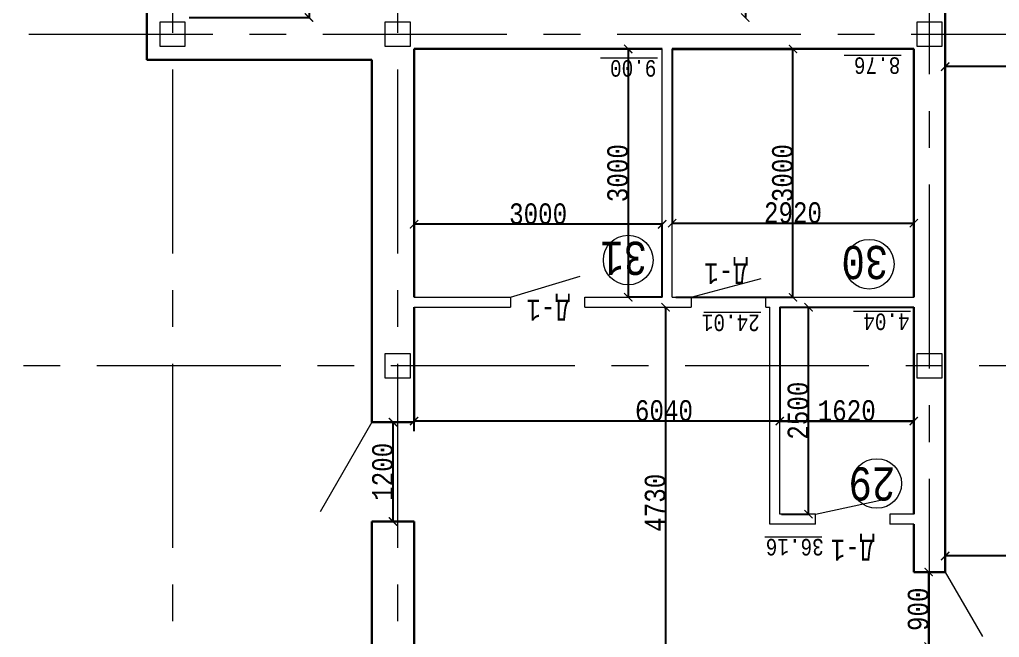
# Model space of a CAD drawing. Header units: millimetres. Extents: x -689206 to 4969298, y -1019800 to 703299.
# Drawn here: x -125363 to -113517, y -580551 to -573086 of the extents above; entities that cross this region are included whole.
import ezdxf

# ---------------------------------------------------------------- set-up
doc = ezdxf.new("R2010")
doc.units = ezdxf.units.MM
doc.linetypes.add('осеваяX2', pattern=[101.6, 63.5, -12.7, 12.7, -12.7])
doc.layers.add('РАЗМЕРЫ', color=7, linetype='Continuous', lineweight=9)
doc.layers.add('стены', color=7, linetype='Continuous', lineweight=20)
doc.layers.add('четотам', color=7, linetype='Continuous')
doc.styles.add('Аннотативный', font='isocteur.ttf', dxfattribs={"width": 0.7, "height": 250})
doc.dimstyles.new('Аннотативный', dxfattribs={"dimscale": 0, "dimtxt": 250, "dimasz": 100, "dimexe": 1.25, "dimexo": 0.625, "dimtad": 1, "dimdec": 0, "dimtxsty": 'Аннотативный', "dimblk": 'ARCHTICK', "dimcen": 2.5, "dimadec": 0, "dimazin": 0, "dimtfac": 1, "dimtdec": 0, "dimtmove": 0, "dimatfit": 3, "dimfxl": 1, "dimarcsym": 0})

# ---------------------------------------------------------------- blocks, each defined once
blk = doc.blocks.new('_ArchTick')
at = {"color": 0, "linetype": 'ByBlock', "const_width": 0.15}
blk.add_lwpolyline([(-0.5, -0.5), (0.5, 0.5)], dxfattribs=at)
blk = doc.blocks.new('*D3344')
at = {"layer": 'Defpoints', "color": 0, "lineweight": 0, "transparency": 16777216}
for p in [(-117474, -573441), (-116013, -573441), (-117431, -576441)]:
    blk.add_point(p, dxfattribs=at)
at = {"layer": 'стены', "color": 0, "lineweight": -2, "transparency": 16777216}
for p, q in [((-117473, -573441), (-116012, -573441)), ((-116013, -576441), (-116013, -573441)), ((-117430, -576441), (-116012, -576441))]:
    blk.add_line(p, q, dxfattribs=at)
at = {"layer": 'стены', "color": 0, "lineweight": -2, "transparency": 16777216, "xscale": 100, "yscale": 100, "zscale": 100}
for p, rotation in [((-116013, -573441), 90), ((-116013, -576441), 270)]:
    blk.add_blockref('_ArchTick', p, dxfattribs=dict(at, rotation=rotation))
at = {"layer": 'стены', "color": 0, "lineweight": 5, "transparency": 16777216, "insert": (-116139, -574941), "char_height": 250, "attachment_point": 5, "rotation": 90, "style": 'Аннотативный'}
blk.add_mtext('3000', dxfattribs=at)
blk = doc.blocks.new('*D3345')
at = {"layer": 'Defpoints', "color": 0, "lineweight": 0, "transparency": 16777216}
for p in [(-117474, -573441), (-114553, -573441), (-114553, -575545)]:
    blk.add_point(p, dxfattribs=at)
at = {"layer": 'стены', "color": 0, "lineweight": -2, "transparency": 16777216}
for p, q in [((-117474, -573441), (-117474, -575547)), ((-114553, -573441), (-114553, -575547)), ((-117474, -575545), (-114553, -575545))]:
    blk.add_line(p, q, dxfattribs=at)
at = {"layer": 'стены', "color": 0, "lineweight": -2, "transparency": 16777216, "xscale": 100, "yscale": 100, "zscale": 100, "rotation": 180}
blk.add_blockref('_ArchTick', (-117474, -575545), dxfattribs=at)
at = {"layer": 'стены', "color": 0, "lineweight": -2, "transparency": 16777216, "xscale": 100, "yscale": 100, "zscale": 100}
blk.add_blockref('_ArchTick', (-114553, -575545), dxfattribs=at)
at = {"layer": 'стены', "color": 0, "lineweight": 5, "transparency": 16777216, "insert": (-116013, -575420), "char_height": 250, "attachment_point": 5, "style": 'Аннотативный'}
blk.add_mtext('2920', dxfattribs=at)
blk = doc.blocks.new('*D3346')
at = {"layer": 'Defpoints', "color": 0, "lineweight": 0, "transparency": 16777216}
for p in [(-120594, -575559), (-120594, -576441), (-117594, -576441)]:
    blk.add_point(p, dxfattribs=at)
at = {"layer": 'стены', "color": 0, "lineweight": -2, "transparency": 16777216}
for p, q in [((-120594, -576440), (-120594, -575558)), ((-117594, -575559), (-120594, -575559)), ((-117594, -576440), (-117594, -575558))]:
    blk.add_line(p, q, dxfattribs=at)
at = {"layer": 'стены', "color": 0, "lineweight": -2, "transparency": 16777216, "xscale": 100, "yscale": 100, "zscale": 100, "rotation": 180}
blk.add_blockref('_ArchTick', (-120594, -575559), dxfattribs=at)
at = {"layer": 'стены', "color": 0, "lineweight": -2, "transparency": 16777216, "xscale": 100, "yscale": 100, "zscale": 100}
blk.add_blockref('_ArchTick', (-117594, -575559), dxfattribs=at)
at = {"layer": 'стены', "color": 0, "lineweight": 5, "transparency": 16777216, "insert": (-119094, -575433), "char_height": 250, "attachment_point": 5, "style": 'Аннотативный'}
blk.add_mtext('3000', dxfattribs=at)
blk = doc.blocks.new('*D3347')
at = {"layer": 'Defpoints', "color": 0, "lineweight": 0, "transparency": 16777216}
for p in [(-120849, -577950), (-120849, -579150), (-120849, -579150)]:
    blk.add_point(p, dxfattribs=at)
at = {"layer": 'стены', "color": 0, "lineweight": -2, "transparency": 16777216}
for p, q in [((-120849, -577950), (-120850, -577950)), ((-120849, -577950), (-120849, -579150)), ((-120849, -579150), (-120850, -579150))]:
    blk.add_line(p, q, dxfattribs=at)
at = {"layer": 'стены', "color": 0, "lineweight": -2, "transparency": 16777216, "xscale": 100, "yscale": 100, "zscale": 100}
for p, rotation in [((-120849, -577950), 90), ((-120849, -579150), 270)]:
    blk.add_blockref('_ArchTick', p, dxfattribs=dict(at, rotation=rotation))
at = {"layer": 'стены', "color": 0, "lineweight": 5, "transparency": 16777216, "insert": (-120974, -578550), "char_height": 250, "attachment_point": 5, "rotation": 90, "style": 'Аннотативный'}
blk.add_mtext('1200', dxfattribs=at)
blk = doc.blocks.new('*D3349')
at = {"layer": 'Defpoints', "color": 0, "lineweight": 0, "transparency": 16777216}
for p in [(-117570, -576561), (-117553, -581288), (-117553, -581288)]:
    blk.add_point(p, dxfattribs=at)
at = {"layer": 'стены', "color": 0, "lineweight": -2, "transparency": 16777216}
for p, q in [((-117569, -576561), (-117551, -576561)), ((-117553, -576561), (-117553, -581288)), ((-117553, -581288), (-117554, -581288))]:
    blk.add_line(p, q, dxfattribs=at)
at = {"layer": 'стены', "color": 0, "lineweight": -2, "transparency": 16777216, "xscale": 100, "yscale": 100, "zscale": 100}
for p, rotation in [((-117553, -576561), 90), ((-117553, -581288), 270)]:
    blk.add_blockref('_ArchTick', p, dxfattribs=dict(at, rotation=rotation))
at = {"layer": 'стены', "color": 0, "lineweight": 5, "transparency": 16777216, "insert": (-117678, -578924), "char_height": 250, "attachment_point": 5, "rotation": 90, "style": 'Аннотативный'}
blk.add_mtext('4730', dxfattribs=at)
blk = doc.blocks.new('*D3350')
at = {"layer": 'Defpoints', "color": 0, "lineweight": 0, "transparency": 16777216}
for p in [(-120594, -577937), (-120594, -578061), (-114553, -578061)]:
    blk.add_point(p, dxfattribs=at)
at = {"layer": 'стены', "color": 0, "lineweight": -2, "transparency": 16777216}
for p, q in [((-120594, -578060), (-120594, -577936)), ((-114553, -577937), (-120594, -577937)), ((-114553, -578060), (-114553, -577936))]:
    blk.add_line(p, q, dxfattribs=at)
at = {"layer": 'стены', "color": 0, "lineweight": -2, "transparency": 16777216, "xscale": 100, "yscale": 100, "zscale": 100, "rotation": 180}
blk.add_blockref('_ArchTick', (-120594, -577937), dxfattribs=at)
at = {"layer": 'стены', "color": 0, "lineweight": -2, "transparency": 16777216, "xscale": 100, "yscale": 100, "zscale": 100}
blk.add_blockref('_ArchTick', (-114553, -577937), dxfattribs=at)
at = {"layer": 'стены', "color": 0, "lineweight": 5, "transparency": 16777216, "insert": (-117573, -577811), "char_height": 250, "attachment_point": 5, "style": 'Аннотативный'}
blk.add_mtext('6040', dxfattribs=at)
blk = doc.blocks.new('*D3351')
at = {"layer": 'Defpoints', "color": 0, "lineweight": 0, "transparency": 16777216}
for p in [(-114363, -579761), (-114373, -580661), (-114363, -580661)]:
    blk.add_point(p, dxfattribs=at)
at = {"layer": 'стены', "color": 0, "lineweight": -2, "transparency": 16777216}
for p, q in [((-114363, -579761), (-114374, -579761)), ((-114373, -579761), (-114373, -580661)), ((-114363, -580661), (-114374, -580661))]:
    blk.add_line(p, q, dxfattribs=at)
at = {"layer": 'стены', "color": 0, "lineweight": -2, "transparency": 16777216, "xscale": 100, "yscale": 100, "zscale": 100}
for p, rotation in [((-114373, -579761), 90), ((-114373, -580661), 270)]:
    blk.add_blockref('_ArchTick', p, dxfattribs=dict(at, rotation=rotation))
at = {"layer": 'стены', "color": 0, "lineweight": 5, "transparency": 16777216, "insert": (-114498, -580211), "char_height": 250, "attachment_point": 5, "rotation": 90, "style": 'Аннотативный'}
blk.add_mtext('900', dxfattribs=at)
blk = doc.blocks.new('*D3334')
at = {"layer": 'Defpoints', "color": 0, "lineweight": 0, "transparency": 16777216}
for p in [(-114173, -579567), (-114173, -579567), (-107293, -579567)]:
    blk.add_point(p, dxfattribs=at)
at = {"layer": 'стены', "color": 0, "lineweight": -2, "transparency": 16777216}
for p, q in [((-114173, -579566), (-114173, -579565)), ((-107293, -579567), (-114173, -579567)), ((-107293, -579566), (-107293, -579565))]:
    blk.add_line(p, q, dxfattribs=at)
at = {"layer": 'стены', "color": 0, "lineweight": -2, "transparency": 16777216, "xscale": 100, "yscale": 100, "zscale": 100, "rotation": 180}
blk.add_blockref('_ArchTick', (-114173, -579567), dxfattribs=at)
at = {"layer": 'стены', "color": 0, "lineweight": -2, "transparency": 16777216, "xscale": 100, "yscale": 100, "zscale": 100}
blk.add_blockref('_ArchTick', (-107293, -579567), dxfattribs=at)
at = {"layer": 'стены', "color": 0, "lineweight": 5, "transparency": 16777216, "insert": (-110733, -579441), "char_height": 250, "attachment_point": 5, "style": 'Аннотативный'}
blk.add_mtext('6880', dxfattribs=at)
blk = doc.blocks.new('*D3321')
at = {"layer": 'Defpoints', "color": 0, "lineweight": 0, "transparency": 16777216}
for p in [(-123316, -565267), (-123316, -573061), (-121864, -573061)]:
    blk.add_point(p, dxfattribs=at)
at = {"layer": 'РАЗМЕРЫ', "color": 0, "lineweight": -2, "transparency": 16777216}
for p, q in [((-123315, -565267), (-121863, -565267)), ((-121864, -565267), (-121864, -573061)), ((-123315, -573061), (-121863, -573061))]:
    blk.add_line(p, q, dxfattribs=at)
at = {"layer": 'РАЗМЕРЫ', "color": 0, "lineweight": -2, "transparency": 16777216, "xscale": 100, "yscale": 100, "zscale": 100}
for p, rotation in [((-121864, -565267), 90), ((-121864, -573061), 270)]:
    blk.add_blockref('_ArchTick', p, dxfattribs=dict(at, rotation=rotation))
at = {"layer": 'РАЗМЕРЫ', "color": 0, "lineweight": 5, "transparency": 16777216, "insert": (-121990, -569164), "char_height": 250, "attachment_point": 5, "rotation": 90, "style": 'Аннотативный'}
blk.add_mtext('7790', dxfattribs=at)
blk = doc.blocks.new('*D3322')
at = {"layer": 'Defpoints', "color": 0, "lineweight": 0, "transparency": 16777216}
for p in [(-116589, -569647), (-116589, -573061), (-116589, -573061)]:
    blk.add_point(p, dxfattribs=at)
at = {"layer": 'РАЗМЕРЫ', "color": 0, "lineweight": -2, "transparency": 16777216}
for p, q in [((-116590, -569647), (-116590, -569647)), ((-116589, -569647), (-116589, -573061)), ((-116590, -573061), (-116590, -573061))]:
    blk.add_line(p, q, dxfattribs=at)
at = {"layer": 'РАЗМЕРЫ', "color": 0, "lineweight": -2, "transparency": 16777216, "xscale": 100, "yscale": 100, "zscale": 100}
for p, rotation in [((-116589, -569647), 90), ((-116589, -573061), 270)]:
    blk.add_blockref('_ArchTick', p, dxfattribs=dict(at, rotation=rotation))
at = {"layer": 'РАЗМЕРЫ', "color": 0, "lineweight": 5, "transparency": 16777216, "insert": (-116715, -571354), "char_height": 250, "attachment_point": 5, "rotation": 90, "style": 'Аннотативный'}
blk.add_mtext('3410', dxfattribs=at)
blk = doc.blocks.new('*D3385')
at = {"layer": 'Defpoints', "color": 0, "linetype": 'ByBlock', "lineweight": 0, "transparency": 16777216}
for p in [(-114173, -573654), (-114173, -573654), (-107291, -573653)]:
    blk.add_point(p, dxfattribs=at)
at = {"layer": 'РАЗМЕРЫ', "color": 0, "linetype": 'ByBlock', "lineweight": -2, "transparency": 16777216}
for p, q in [((-114173, -573653), (-114173, -573652)), ((-107291, -573654), (-114173, -573654)), ((-107291, -573654), (-107291, -573655))]:
    blk.add_line(p, q, dxfattribs=at)
at = {"layer": 'РАЗМЕРЫ', "color": 0, "linetype": 'ByBlock', "lineweight": -2, "transparency": 16777216, "xscale": 100, "yscale": 100, "zscale": 100, "rotation": 180}
blk.add_blockref('_ArchTick', (-114173, -573654), dxfattribs=at)
at = {"layer": 'РАЗМЕРЫ', "color": 0, "linetype": 'ByBlock', "lineweight": -2, "transparency": 16777216, "xscale": 100, "yscale": 100, "zscale": 100}
blk.add_blockref('_ArchTick', (-107291, -573654), dxfattribs=at)
at = {"layer": 'РАЗМЕРЫ', "color": 0, "linetype": 'ByBlock', "lineweight": 5, "transparency": 16777216, "insert": (-110732, -573528), "char_height": 250, "attachment_point": 5, "style": 'Аннотативный'}
blk.add_mtext('6880', dxfattribs=at)
blk = doc.blocks.new('*D3482')
at = {"layer": 'Defpoints', "color": 0, "linetype": 'ByBlock', "lineweight": 0, "transparency": 16777216}
for p in [(-117594, -573441), (-118005, -576441), (-117594, -576441)]:
    blk.add_point(p, dxfattribs=at)
at = {"layer": 'РАЗМЕРЫ', "color": 0, "linetype": 'ByBlock', "lineweight": -2, "transparency": 16777216}
for p, q in [((-117594, -573441), (-118007, -573441)), ((-118005, -573441), (-118005, -576441)), ((-117594, -576441), (-118007, -576441))]:
    blk.add_line(p, q, dxfattribs=at)
at = {"layer": 'РАЗМЕРЫ', "color": 0, "linetype": 'ByBlock', "lineweight": -2, "transparency": 16777216, "xscale": 100, "yscale": 100, "zscale": 100}
for p, rotation in [((-118005, -573441), 90), ((-118005, -576441), 270)]:
    blk.add_blockref('_ArchTick', p, dxfattribs=dict(at, rotation=rotation))
at = {"layer": 'РАЗМЕРЫ', "color": 0, "linetype": 'ByBlock', "lineweight": 5, "transparency": 16777216, "insert": (-118131, -574941), "char_height": 250, "attachment_point": 5, "rotation": 90, "style": 'Аннотативный'}
blk.add_mtext('3000', dxfattribs=at)
blk = doc.blocks.new('*D3483')
at = {"layer": 'Defpoints', "color": 0, "linetype": 'ByBlock', "lineweight": 0, "transparency": 16777216}
for p in [(-116173, -576561), (-115825, -576561), (-116151, -579061)]:
    blk.add_point(p, dxfattribs=at)
at = {"layer": 'РАЗМЕРЫ', "color": 0, "linetype": 'ByBlock', "lineweight": -2, "transparency": 16777216}
for p, q in [((-116172, -576561), (-115824, -576561)), ((-115825, -579061), (-115825, -576561)), ((-116150, -579061), (-115824, -579061))]:
    blk.add_line(p, q, dxfattribs=at)
at = {"layer": 'РАЗМЕРЫ', "color": 0, "linetype": 'ByBlock', "lineweight": -2, "transparency": 16777216, "xscale": 100, "yscale": 100, "zscale": 100}
for p, rotation in [((-115825, -576561), 90), ((-115825, -579061), 270)]:
    blk.add_blockref('_ArchTick', p, dxfattribs=dict(at, rotation=rotation))
at = {"layer": 'РАЗМЕРЫ', "color": 0, "linetype": 'ByBlock', "lineweight": 5, "transparency": 16777216, "insert": (-115951, -577811), "char_height": 250, "attachment_point": 5, "rotation": 90, "style": 'Аннотативный'}
blk.add_mtext('2500', dxfattribs=at)
blk = doc.blocks.new('*D3484')
at = {"layer": 'Defpoints', "color": 0, "linetype": 'ByBlock', "lineweight": 0, "transparency": 16777216}
for p in [(-116173, -576561), (-114553, -576561), (-114553, -577937)]:
    blk.add_point(p, dxfattribs=at)
at = {"layer": 'РАЗМЕРЫ', "color": 0, "linetype": 'ByBlock', "lineweight": -2, "transparency": 16777216}
for p, q in [((-116173, -576561), (-116173, -577938)), ((-114553, -576561), (-114553, -577938)), ((-116173, -577937), (-114553, -577937))]:
    blk.add_line(p, q, dxfattribs=at)
at = {"layer": 'РАЗМЕРЫ', "color": 0, "linetype": 'ByBlock', "lineweight": -2, "transparency": 16777216, "xscale": 100, "yscale": 100, "zscale": 100, "rotation": 180}
blk.add_blockref('_ArchTick', (-116173, -577937), dxfattribs=at)
at = {"layer": 'РАЗМЕРЫ', "color": 0, "linetype": 'ByBlock', "lineweight": -2, "transparency": 16777216, "xscale": 100, "yscale": 100, "zscale": 100}
blk.add_blockref('_ArchTick', (-114553, -577937), dxfattribs=at)
at = {"layer": 'РАЗМЕРЫ', "color": 0, "linetype": 'ByBlock', "lineweight": 5, "transparency": 16777216, "insert": (-115363, -577811), "char_height": 250, "attachment_point": 5, "style": 'Аннотативный'}
blk.add_mtext('1620', dxfattribs=at)

msp = doc.modelspace()

# ---------------------------------------------------------------- linework, layer by layer
at = {"layer": 'РАЗМЕРЫ', "linetype": 'осеваяX2', "lineweight": 5, "ltscale": 35}
for p, q in [((-123515.7, -548796.3), (-123515.7, -598637.6)), ((-120793.3, -548796.3), (-120793.3, -598637.6)), ((-132363.4, -573260.7), (-65310.7, -573260.7))]:
    msp.add_line(p, q, dxfattribs=at)
at = {"layer": 'РАЗМЕРЫ'}
for p, q in [((-117652.5, -573551), (-118341.8, -573551)), ((-114703.2, -573517.6), (-115392.5, -573517.6)), ((-116402.3, -576625.1), (-117091.5, -576625.1)), ((-114591, -576612.4), (-115280.2, -576612.4)), ((-115666.1, -579341), (-116355.3, -579341))]:
    msp.add_line(p, q, dxfattribs=at)
at = {"layer": 'РАЗМЕРЫ', "linetype": 'ByBlock', "lineweight": 13}
for p, q in [((-116292.7, -579180.7), (-116292.7, -576560.7)), ((-116172.7, -579060.7), (-116172.7, -576560.7)), ((-115741.8, -579180.7), (-115741.8, -579060.7)), ((-114552.7, -579060.7), (-114841.8, -579060.7)), ((-114841.8, -579060.7), (-114841.8, -579180.7)), ((-115741.8, -579180.7), (-116292.7, -579180.7)), ((-114552.7, -579180.7), (-114841.8, -579180.7))]:
    msp.add_line(p, q, dxfattribs=at)
at = {"layer": 'РАЗМЕРЫ', "linetype": 'ByBlock', "lineweight": 9}
msp.add_line((-115741.8, -579060.7), (-114917.1, -578885.3), dxfattribs=at)
at = {"layer": 'РАЗМЕРЫ', "linetype": 'ByBlock', "lineweight": 20}
msp.add_line((-115741.8, -579060.7), (-116172.7, -579060.7), dxfattribs=at)
at = {"layer": 'стены', "linetype": 'осеваяX2', "lineweight": 5, "ltscale": 35}
for p, q in [((-114363.4, -598637.6), (-114363.4, -548796.3)), ((-65310.7, -577268.6), (-132363.4, -577268.6))]:
    msp.add_line(p, q, dxfattribs=at)
at = {"layer": 'стены', "lineweight": 30}
for p, q in [((-123825.7, -573570.7), (-123825.7, -572340.8)), ((-114172.8, -572660.9), (-114172.8, -579760.6)), ((-120593.6, -573440.7), (-120593.6, -576440.7)), ((-120593.6, -573440.7), (-117593.6, -573440.7)), ((-120593.6, -573440.7), (-120593.6, -576440.7)), ((-117473.6, -573440.7), (-114552.7, -573440.7)), ((-114552.7, -573440.7), (-114552.7, -576440.7)), ((-121103.6, -573570.7), (-123825.7, -573570.7)), ((-121103.6, -577950.5), (-121103.6, -573570.7)), ((-120593.6, -576560.7), (-120593.6, -577950.5)), ((-114552.7, -576560.7), (-114552.7, -578060.7)), ((-114552.7, -579060.7), (-114552.7, -576660.6)), ((-121103.6, -577950.5), (-120593.6, -577950.5)), ((-121103.6, -580660.7), (-121103.6, -579150.5)), ((-120593.6, -579150.5), (-121103.6, -579150.5)), ((-120593.6, -579150.5), (-120593.6, -581170.7)), ((-114552.7, -579760.6), (-114552.7, -579180.7)), ((-114172.7, -579760.6), (-114552.7, -579760.6))]:
    msp.add_line(p, q, dxfattribs=at)
at = {"layer": 'стены', "lineweight": 13}
for p, q in [((-117593.6, -576440.7), (-117593.6, -573440.7)), ((-117473.6, -576440.7), (-117473.6, -573440.7)), ((-120593.6, -576440.7), (-119428.8, -576440.7)), ((-119428.8, -576440.7), (-119428.8, -576560.7)), ((-118528.8, -576440.7), (-117593.6, -576440.7)), ((-118528.8, -576560.7), (-118528.8, -576440.7)), ((-117473.6, -576440.7), (-117242.5, -576440.7)), ((-117242.5, -576440.7), (-117242.5, -576560.7)), ((-116342.5, -576440.7), (-114552.7, -576440.7)), ((-116342.5, -576560.7), (-116342.5, -576440.7)), ((-120593.6, -576560.7), (-119428.8, -576560.7)), ((-118528.8, -576560.7), (-117242.5, -576560.7)), ((-116342.5, -576560.7), (-116292.7, -576560.7)), ((-114552.7, -576560.7), (-116052.7, -576560.7))]:
    msp.add_line(p, q, dxfattribs=at)
at = {"layer": 'стены', "lineweight": 9}
for p, q in [((-119428.8, -576440.7), (-118587.5, -576187.4)), ((-117242.5, -576440.7), (-116397.4, -576214.6)), ((-114172.8, -579760.6), (-113722.7, -580540.2))]:
    msp.add_line(p, q, dxfattribs=at)
at = {"layer": 'стены', "lineweight": 25}
for p, q in [((-116172.7, -576560.7), (-116052.7, -576560.7)), ((-116052.7, -576560.7), (-114552.7, -576560.7))]:
    msp.add_line(p, q, dxfattribs=at)
at = {"layer": 'стены', "lineweight": 20}
msp.add_line((-121103.6, -577950.5), (-121727.8, -579031.5), dxfattribs=at)
for points in [[(-123365.7, -573410.7), (-123665.7, -573410.7), (-123665.7, -573110.7), (-123365.7, -573110.7)], [(-120643.3, -573410.7), (-120943.3, -573410.7), (-120943.3, -573110.7), (-120643.3, -573110.7)], [(-114213.4, -573410.7), (-114513.4, -573410.7), (-114513.4, -573110.7), (-114213.4, -573110.7)], [(-120643.3, -577418.6), (-120943.3, -577418.6), (-120943.3, -577118.6), (-120643.3, -577118.6)], [(-114213.4, -577418.6), (-114513.4, -577418.6), (-114513.4, -577118.6), (-114213.4, -577118.6)]]:
    msp.add_lwpolyline(points, close=True, dxfattribs=at)
at = {"layer": 'четотам', "lineweight": 13}
for centre in [(-118005.4, -575991), (-115090.7, -576041), (-115000.7, -578691)]:
    msp.add_circle(centre, 300, dxfattribs=at)

# ---------------------------------------------------------------- texts
at = {"layer": 'РАЗМЕРЫ', "char_height": 200, "width": 656.117, "attachment_point": 1, "rotation": 180, "style": 'Аннотативный'}
for s, insert in [('9.00', (-117664.2, -573775)), ('8.76', (-114714.9, -573741.7)), ('24.01', (-116414, -576849.1)), ('4.04', (-114602.7, -576836.5)), ('36.16', (-115640.6, -579560.4))]:
    msp.add_mtext(s, dxfattribs=dict(at, insert=insert))
at = {"layer": 'РАЗМЕРЫ', "lineweight": 13, "ltscale": 150, "char_height": 401.1, "width": 1460, "attachment_point": 1, "rotation": 180, "style": 'Аннотативный'}
for s, insert in [('31', (-117777.4, -576170.9)), ('30', (-114862.7, -576220.9)), ('29', (-114776.5, -578896.9))]:
    msp.add_mtext(s, dxfattribs=dict(at, insert=insert))
at = {"layer": 'РАЗМЕРЫ', "lineweight": 20, "ltscale": 150, "char_height": 250, "width": 922.913, "attachment_point": 1, "rotation": 180, "style": 'Аннотативный'}
for insert in [(-116560.7, -576281.5), (-118710.7, -576721.5), (-115030.7, -579621.5)]:
    msp.add_mtext('Д-1', dxfattribs=dict(at, insert=insert))

# ---------------------------------------------------------------- dimensions: what is measured, and where the dimension line sits
at = {"layer": 'РАЗМЕРЫ', "lineweight": 5}
for base, p1, p2, text, picture, middle in [((-121864.4, -573060.7), (-123315.7, -565266.6), (-123315.7, -573060.7), '7790', '*D3321', (-121990, -569163.6)), ((-116589, -573060.7), (-116589, -569646.6), (-116589, -573060.7), '3410', '*D3322', (-116714.6, -571353.6))]:
    dim = msp.add_linear_dim(base=base, p1=p1, p2=p2, angle=270, text=text, dimstyle='Аннотативный', dxfattribs=at)
    dim.commit()
    dim.dimension.update_dxf_attribs({"geometry": picture, "text_midpoint": middle})
at = {"layer": 'РАЗМЕРЫ', "linetype": 'ByBlock', "lineweight": 5}
for base, p1, p2, angle, picture, middle in [((-118005.4, -576440.7), (-117593.6, -573440.7), (-117593.6, -576440.7), 270, '*D3482', (-118131, -574940.7)), ((-115825.3, -576560.7), (-116150.7, -579060.7), (-116172.7, -576560.7), 270, '*D3483', (-115950.9, -577810.7)), ((-114552.7, -577936.8), (-116172.7, -576560.7), (-114552.7, -576560.7), 180, '*D3484', (-115362.7, -577811.2))]:
    dim = msp.add_linear_dim(base=base, p1=p1, p2=p2, angle=angle, dimstyle='Аннотативный', dxfattribs=at)
    dim.commit()
    dim.dimension.update_dxf_attribs({"geometry": picture, "text_midpoint": middle})
dim = msp.add_linear_dim(base=(-114172.8, -573653.6), p1=(-107290.8, -573653.5), p2=(-114172.8, -573653.6), angle=180, text='6880', dimstyle='Аннотативный', dxfattribs=at)
dim.commit()
dim.dimension.update_dxf_attribs({"geometry": '*D3385', "text_midpoint": (-110731.8, -573527.9)})
at = {"layer": 'стены', "lineweight": 5}
for base, p1, p2, angle, text, picture, middle in [((-114552.7, -575545.3), (-117473.6, -573440.7), (-114552.7, -573440.7), 180, '2920', '*D3345', (-116013.2, -575419.7)), ((-117552.7, -581287.8), (-117569.6, -576560.7), (-117552.7, -581287.8), 270, '4730', '*D3349', (-117678.4, -578924.3)), ((-120593.6, -577936.8), (-114552.7, -578060.7), (-120593.6, -578060.7), 180, '6040', '*D3350', (-117573.2, -577811.2))]:
    dim = msp.add_linear_dim(base=base, p1=p1, p2=p2, angle=angle, text=text, dimstyle='Аннотативный', dxfattribs=at)
    dim.commit()
    dim.dimension.update_dxf_attribs({"geometry": picture, "text_midpoint": middle})
for base, p1, p2, angle, picture, middle in [((-116013.2, -573440.7), (-117430.7, -576440.7), (-117473.6, -573440.7), 270, '*D3344', (-116138.8, -574940.7)), ((-120593.6, -575558.9), (-117593.6, -576440.7), (-120593.6, -576440.7), 180, '*D3346', (-119093.6, -575433.3)), ((-120848.6, -579150.5), (-120848.6, -577950.5), (-120848.6, -579150.5), 270, '*D3347', (-120974.2, -578550.5)), ((-114372.6, -580660.6), (-114362.7, -579760.6), (-114362.7, -580660.6), 270, '*D3351', (-114498.2, -580210.6))]:
    dim = msp.add_linear_dim(base=base, p1=p1, p2=p2, angle=angle, dimstyle='Аннотативный', dxfattribs=at)
    dim.commit()
    dim.dimension.update_dxf_attribs({"geometry": picture, "text_midpoint": middle})
dim = msp.add_aligned_dim(p1=(-107292.5, -579566.7), p2=(-114172.8, -579566.7), distance=0, dimstyle='Аннотативный', dxfattribs=at)
dim.commit()
dim.dimension.update_dxf_attribs({"geometry": '*D3334', "text_midpoint": (-110732.6, -579441.1)})

doc.saveas('drawing.dxf')
